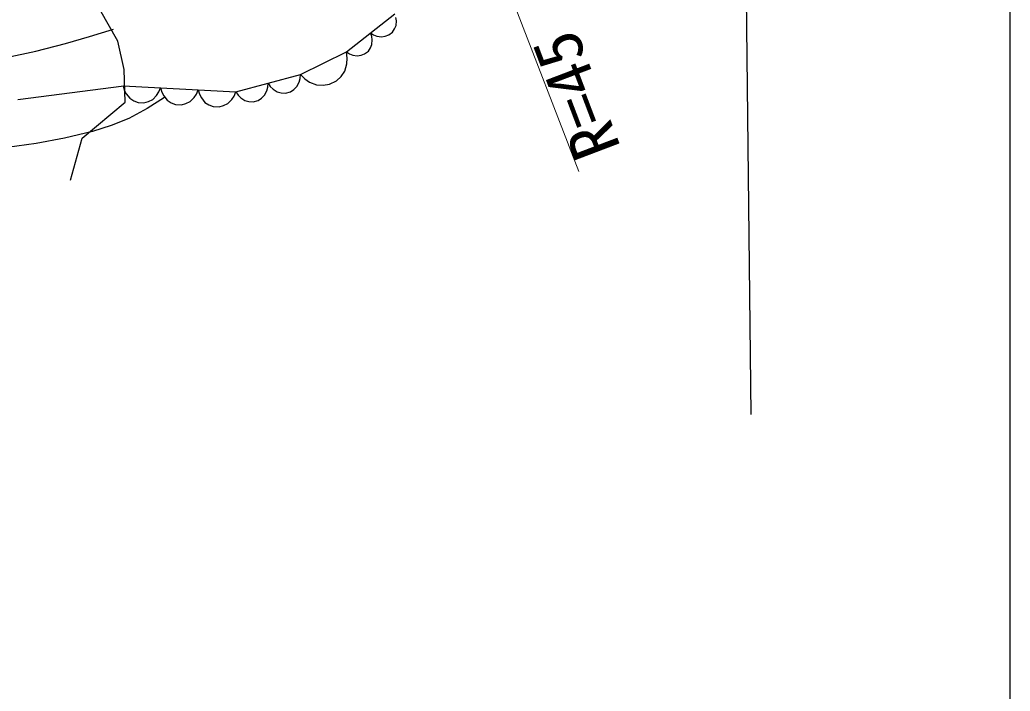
# Model space of a CAD drawing. Units: millimetres, scale not verified. Extents: x 40000 to 680000, y 20000 to 380000.
# Drawn here: x 540920 to 579000, y 258930 to 284734 of the extents above; entities that cross this region are included whole.
import ezdxf
from ezdxf.enums import TextEntityAlignment as Align

# ---------------------------------------------------------------- set-up
doc = ezdxf.new("R2010")
doc.units = ezdxf.units.MM
doc.header["$LTSCALE"] = 1000
for name, color, linetype, lineweight in [('M-BGD', 7, 'Continuous', 25), ('M-BMK-HTXT', 7, 'Continuous', 13), ('M-BMK-ROW', 30, 'Continuous', 25), ('M-TTL-BAND', 7, 'Continuous', 25)]:
    doc.layers.add(name, color=color, linetype=linetype, lineweight=lineweight)
doc.styles.add('ＭＳ ゴシック', font='')
doc.styles.get('ＭＳ ゴシック').set_extended_font_data('MS Gothic')

msp = doc.modelspace()

# ---------------------------------------------------------------- linework, layer by layer
at = {"layer": 'M-BGD'}
for p, q in [((544689, 283918), (544000, 285133)), ((553481, 283502), (555333, 284960)), ((555329, 284383), (555387, 284519)), ((555397, 284692), (555379, 284824)), ((555387, 284519), (555397, 284692)), ((542676, 283820), (543595, 284091)), ((543595, 284091), (544521, 284380)), ((554453, 284095), (554407, 284231)), ((554407, 284231), (554525, 284152)), ((554471, 283963), (554453, 284095)), ((554525, 284152), (554652, 284105)), ((554652, 284105), (554822, 284074)), ((554822, 284074), (554968, 284099)), ((554968, 284099), (555104, 284150)), ((555104, 284150), (555248, 284263)), ((555248, 284263), (555329, 284383)), ((541538, 283525), (542676, 283820)), ((544932, 282823), (544689, 283918)), ((554403, 283654), (554461, 283790)), ((554461, 283790), (554471, 283963)), ((540394, 283290), (541538, 283525)), ((551707, 282635), (553481, 283502)), ((553509, 283263), (553481, 283502)), ((553481, 283502), (553599, 283423)), ((553599, 283423), (553726, 283376)), ((553726, 283376), (553896, 283345)), ((553896, 283345), (554042, 283370)), ((554042, 283370), (554178, 283421)), ((554178, 283421), (554322, 283534)), ((554322, 283534), (554403, 283654)), ((553414, 282761), (553492, 283040)), ((553492, 283040), (553509, 283263)), ((544972, 281567), (544932, 282823)), ((549225, 281965), (551707, 282635)), ((551696, 282479), (551707, 282635)), ((551707, 282635), (551873, 282463)), ((553095, 282391), (553271, 282559)), ((553271, 282559), (553414, 282761)), ((544924, 282179), (540841, 281663)), ((544890, 282201), (549225, 281965)), ((544890, 282201), (544935, 282032)), ((550455, 282144), (550466, 282300)), ((550466, 282300), (550551, 282170)), ((551573, 282169), (551657, 282338)), ((551657, 282338), (551696, 282479)), ((551873, 282463), (552064, 282343)), ((552064, 282343), (552333, 282232)), ((552333, 282232), (552580, 282221)), ((552580, 282221), (552821, 282256)), ((552821, 282256), (553095, 282391)), ((544935, 282032), (545014, 281887)), ((545014, 281887), (545146, 281720)), ((546028, 281672), (546177, 281823)), ((546177, 281823), (546268, 281960)), ((546268, 281960), (546335, 282123)), ((546335, 282123), (546380, 281953)), ((546380, 281953), (546459, 281808)), ((546459, 281808), (546591, 281641)), ((547622, 281744), (547713, 281881)), ((547713, 281881), (547780, 282044)), ((547780, 282044), (547825, 281875)), ((547825, 281875), (547904, 281729)), ((549067, 281666), (549158, 281802)), ((549158, 281802), (549225, 281965)), ((549225, 281965), (549310, 281835)), ((549310, 281835), (549417, 281734)), ((550216, 281723), (550332, 281834)), ((550332, 281834), (550416, 282003)), ((550416, 282003), (550455, 282144)), ((550551, 282170), (550658, 282069)), ((550658, 282069), (550816, 281965)), ((550816, 281965), (550973, 281927)), ((550973, 281927), (551131, 281920)), ((551131, 281920), (551324, 281972)), ((551324, 281972), (551457, 282058)), ((551457, 282058), (551573, 282169)), ((543311, 280189), (544972, 281567)), ((545146, 281720), (545301, 281625)), ((545301, 281625), (545467, 281561)), ((545467, 281561), (545691, 281549)), ((545691, 281549), (545864, 281594)), ((546486, 281754), (545814, 281322)), ((545864, 281594), (546028, 281672)), ((546591, 281641), (546745, 281546)), ((546745, 281546), (546912, 281482)), ((546912, 281482), (547136, 281470)), ((547136, 281470), (547309, 281515)), ((547309, 281515), (547473, 281593)), ((547473, 281593), (547622, 281744)), ((547904, 281729), (548036, 281562)), ((548036, 281562), (548190, 281467)), ((548190, 281467), (548357, 281404)), ((548581, 281391), (548754, 281436)), ((548754, 281436), (548918, 281514)), ((548918, 281514), (549067, 281666)), ((549417, 281734), (549575, 281630)), ((549575, 281630), (549731, 281592)), ((549731, 281592), (549890, 281585)), ((549890, 281585), (550082, 281637)), ((550082, 281637), (550216, 281723)), ((545814, 281322), (545115, 280943)), ((548357, 281404), (548581, 281391)), ((544429, 280666), (543712, 280443)), ((545115, 280943), (544429, 280666)), ((543712, 280443), (542643, 280183)), ((541552, 279979), (538529, 279563)), ((542643, 280183), (541552, 279979)), ((542865, 278568), (543311, 280189))]:
    msp.add_line(p, q, dxfattribs=at)
at = {"layer": 'M-BMK-HTXT'}
msp.add_line((553317, 302513), (562410, 278909), dxfattribs=at)
at = {"layer": 'M-BMK-ROW'}
msp.add_line((568181, 340903), (569034, 269559), dxfattribs=at)
at = {"layer": 'M-TTL-BAND'}
msp.add_line((579000, 20000), (579000, 370000), dxfattribs=at)

# ---------------------------------------------------------------- texts
at = {"layer": 'M-BMK-HTXT', "style": 'ＭＳ ゴシック'}
msp.add_text('R=45', height=1833, rotation=110.8, dxfattribs=at).set_placement((564554, 280017), align=Align.BOTTOM_LEFT)

doc.saveas('drawing.dxf')
